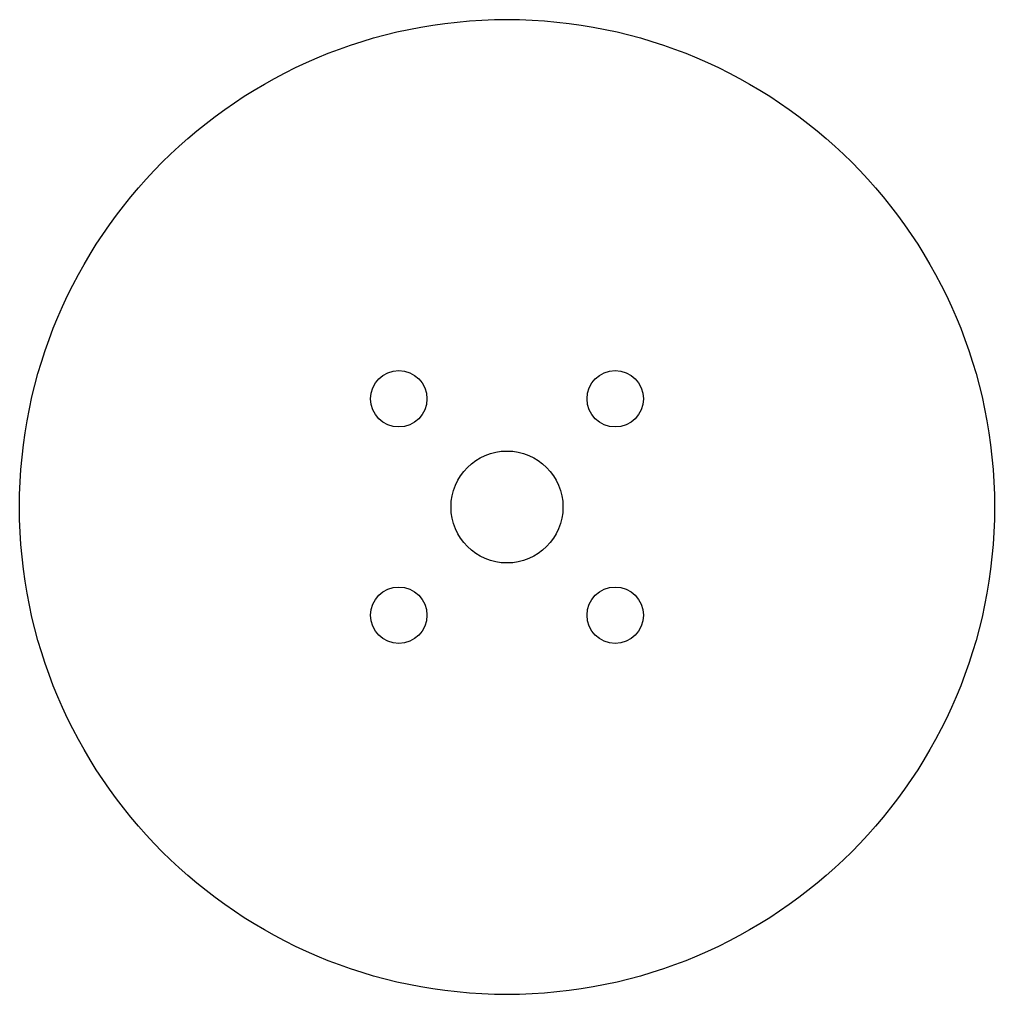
# Model space of a CAD drawing. Header units: millimetres. Extents: x -25.5 to 25.5, y -25.5 to 25.5.
import ezdxf

# ---------------------------------------------------------------- set-up
doc = ezdxf.new("R2010")
doc.units = ezdxf.units.MM
doc.layers.add('CUTOUTS', color=1, linetype='CONTINUOUS')
doc.layers.add('PERIMETER', color=5, linetype='CONTINUOUS')

msp = doc.modelspace()

# ---------------------------------------------------------------- linework, layer by layer
at = {"layer": 'CUTOUTS'}
for centre, radius in [((-5.657, 5.657), 1.475), ((5.657, 5.657), 1.475), ((0, 0), 2.925), ((-5.657, -5.657), 1.475), ((5.657, -5.657), 1.475)]:
    msp.add_circle(centre, radius, dxfattribs=at)
at = {"layer": 'PERIMETER'}
msp.add_circle((0, 0), 25.475, dxfattribs=at)

doc.saveas('drawing.dxf')
